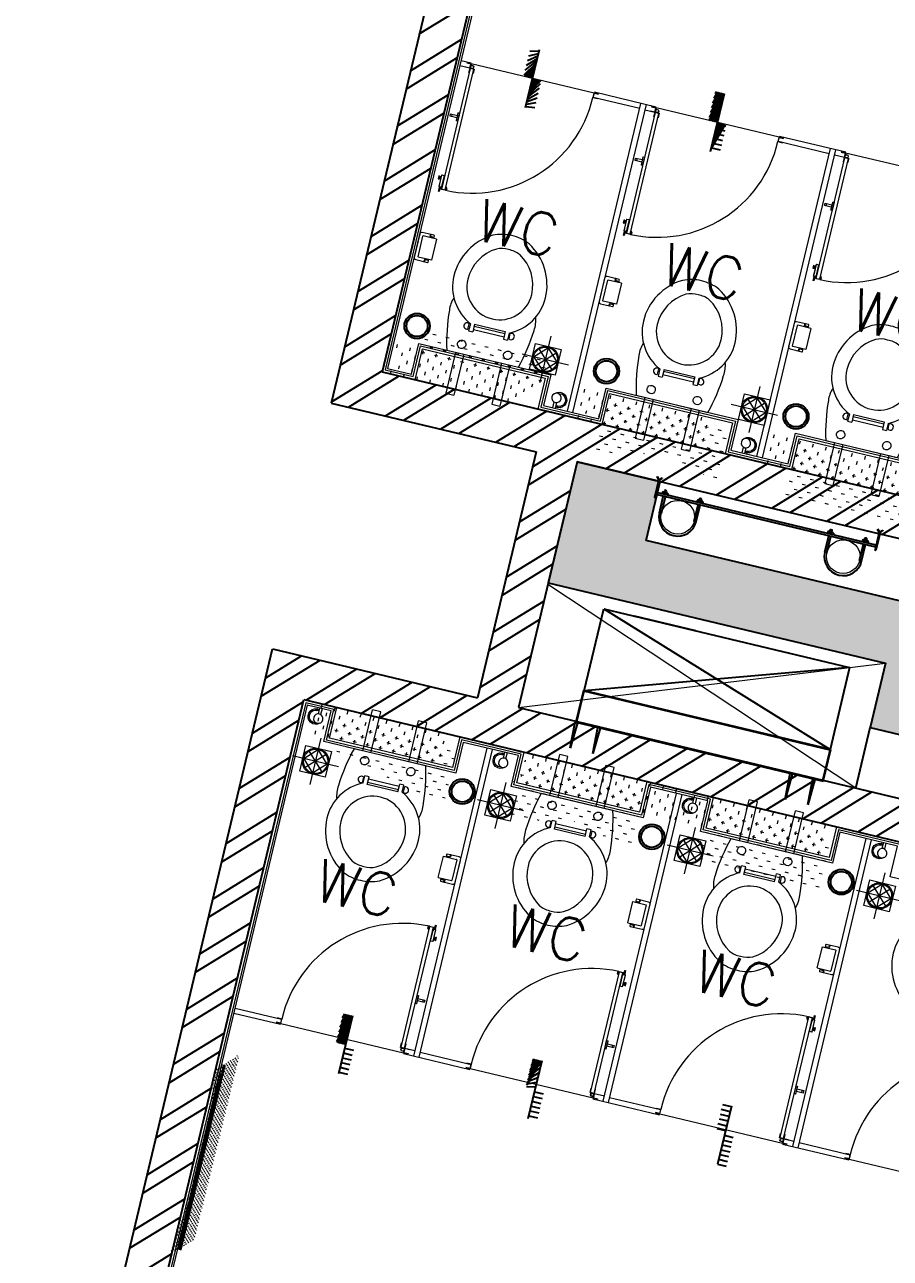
# Model space of a CAD drawing. Header units: millimetres. Extents: x 783817721 to 783927949, y 1443754877 to 1443839643.
# Drawn here: x 783830327 to 783834437, y 1443807797 to 1443813654 of the extents above; entities that cross this region are included whole.
import ezdxf

# ---------------------------------------------------------------- set-up
doc = ezdxf.new("R2010")
doc.units = ezdxf.units.MM
doc.header["$LTSCALE"] = 700
doc.header["$PDMODE"] = 32
doc.header["$PDSIZE"] = 0.35
doc.linetypes.add('HIDDEN', pattern=[9.524999999999999, 6.35, -3.175])
doc.linetypes.add('HIDDEN2', pattern=[0.1875, 0.125, -0.0625])
doc.layers.get('0').update_dxf_attribs({"linetype": 'CONTINUOUS'})
doc.layers.get('Defpoints').update_dxf_attribs({"linetype": 'CONTINUOUS'})
for name, color, linetype in [('A-BEAM', 8, 'HIDDEN2'), ('A-DIM-GRID', 3, 'CONTINUOUS'), ('A-FLOR SUNK', 250, 'CONTINUOUS'), ('A-HATCH', 8, 'CONTINUOUS'), ('A-SERVICE', 254, 'HIDDEN'), ('A-SILL', 2, 'CONTINUOUS'), ('A-TILE DROP', 8, 'CONTINUOUS'), ('A-Title', 2, 'CONTINUOUS'), ('A-WALL-XXX', 7, 'CONTINUOUS'), ('N-FIT', 9, 'CONTINUOUS'), ('PL-CLAMP', 31, 'CONTINUOUS')]:
    doc.layers.add(name, color=color, linetype=linetype)
for name, color, linetype, lineweight in [('A-CUTOUT BELOW', 8, 'HIDDEN', 5), ('A-INT-FIXTURE', 250, 'CONTINUOUS', 9), ('PL-RWP', 220, 'CONTINUOUS', 0)]:
    doc.layers.add(name, color=color, linetype=linetype, lineweight=lineweight)
doc.styles.add('ROMANS', font='romans.shx')
doc.dimstyles.new('A-DIM-GRID-100', dxfattribs={"dimscale": 100, "dimtxt": 3, "dimasz": 2.25, "dimexe": 0.18, "dimexo": 0, "dimgap": 0.75, "dimtad": 1, "dimdec": 0, "dimzin": 0, "dimdsep": 46, "dimtxsty": 'ROMANS', "dimblk": 'AR-DIM-ARROW', "dimcen": 2, "dimclrd": 256, "dimclre": 8, "dimclrt": 7, "dimaunit": 1, "dimadec": 0, "dimazin": 0, "dimtfac": 1, "dimtdec": 0, "dimtix": 1, "dimtofl": 0, "dimtmove": 2, "dimatfit": 3, "dimldrblk": 'AR-LED-ARROW', "dimfxl": 0.18, "dimtolj": 1, "dimtzin": 0, "dimlwd": -1, "dimlwe": -1, "dimarcsym": 0})
pattern_1 = [(45, (0, 0), (-26.51650429449553, 26.51650429449553), [])]

# ---------------------------------------------------------------- blocks, each defined once
blk = doc.blocks.new('T-DOOR')
for p, q in [((15.62951093912124, 751.8341574668884), (14.16014873981476, 753.3035955429077)), ((15.62890392541885, 682.7063477039337), (15.62951093912124, 751.8341574668884)), ((14.15850394964218, 679.8459477424622), (15.62890392541885, 682.7063477039337)), ((17.09752094745636, 690.1299450397491), (21.50492608547211, 693.0683166980742)), ((21.50492638349533, 706.2904205322266), (17.11766242980957, 707.7596814632415)), ((27.38110065460205, 707.7593402862548), (24.44337409734726, 706.2904200553894)), ((24.45928508043289, 693.0680127143859), (27.38110053539276, 690.1296417713165)), ((5.33676677942276, 298.6915349960327), (6.807166874408722, 301.5519354343414)), ((6.807166755199432, 347.1733775138855), (5.337804615497589, 348.6428155899048)), ((6.807166874408722, 301.5519354343414), (6.807166755199432, 347.1733775138855)), ((37.85666352510452, 331.0127501487732), (37.85635834932327, 316.3202040195465)), ((-750.9999997019768, 24.99999952316284), (-750.9999997019768, -7.152557373e-07)), ((-5.96046448e-08, 25), (1.192092896e-07, 0))]:
    blk.add_line(p, q)
at = {"color": 8}
blk.add_line((-749.9999997019768, -1), (-0.9999998211860656, -1.000000953674316), dxfattribs=at)
for points in [[(-26.7935534119606, 759.180643081665), (-34.1393306851387, 757.7116844654083), (-34.13952034711838, 750.3659455776213), (-26.79381877183914, 748.8966076374054)], [(-25.32482266426086, 743.0199780464172), (-26.79397070407868, 743.0200159549713), (-26.79343956708908, 763.5880870819092), (0.9383352994918824, 763.5877192020416), (0.9378041625022888, 743.0196487903595), (-2.000491559505462, 743.0197243690491), (-1.999999642372131, 762.0680537223815), (-25.32433080673218, 762.0683069229126)], [(-2, 762.0683069229126), (-25.32433068752289, 762.0683069229126), (-25.3243305683136, 26.99999952316284), (-1.99999988079071, 26.99999928474426)], [(0.9374366998672484, 753.3036839962006), (14.15911096334457, 753.3035957813263), (14.15850394964218, 679.8459477424622), (0.936829686164856, 679.8460359573363)], [(6.815306305885314, 778.2790467739105), (11.22210502624511, 778.279046535492), (11.22210502624511, 753.303418636322), (6.815306305885314, 753.303418636322)], [(17.09752112627029, 707.7596814632415), (15.62791723012924, 707.7596817016602), (15.62791728973389, 690.1299452781677), (17.09752106666565, 690.1299450397491)], [(24.44288074970245, 693.0680127143859), (21.5049262046814, 693.0680129528046), (21.5049262046814, 706.290420293808), (24.44288074970245, 706.290420293808)], [(30.31985157728195, 707.7593405246735), (27.38110059499741, 707.7593405246735), (27.38110053539276, 690.1296417713165), (30.31985151767731, 690.1296417713165)], [(-2.008485615253448, 348.6427521705627), (5.33676677942276, 348.6428158283234), (5.33676677942276, 298.6915349960327), (-2.008485615253448, 298.6914715766907)], [(48.14061760902404, 316.3202040195465), (6.806749463081359, 316.3202042579651), (6.806749463081359, 331.0127501487732), (48.14061766862869, 331.0127501487732)]]:
    blk.add_lwpolyline(points, close=True)
for points in [[(-776.7510416507721, 0), (-776.7510416507721, -1), (-749.9999996423721, -0.9999997615814208), (-749.9999996423721, 25.99999928474427), (-776.7510415315628, 25.99999904632568), (-776.7510415911674, 24.99999928474426), (-750.9999997019768, 24.99999952316284), (-750.9999997019768, 0), (-776.7510415315628, 2.384185791e-07)], [(-2.000000059604644, 52.75104165077209), (-0.9999999403953552, 52.75104141235352), (-1.000000059604644, 25.99999928474427), (-26.3243305683136, 25.9999988079071), (-26.32433050870896, 52.75104045867919), (-25.3243305683136, 52.75104093551636), (-25.32433068752289, 26.99999880790711), (-1.99999988079071, 26.99999928474426), (-2.000000059604644, 52.75104141235352)], [(25.75104212760925, 4.768371582e-07), (25.75104200839997, -0.9999995231628416), (-0.9999998211860656, -0.9999995231628416), (-1, 25.99999952316284), (25.75104188919068, 25.99999952316284), (25.75104194879532, 24.99999976158142), (0, 24.99999976158142), (1.192092896e-07, 4.768371582e-07), (25.75104200839997, 4.768371582e-07)]]:
    blk.add_lwpolyline(points)
for radius in [10.12499965708017, 9.124999657080172]:
    blk.add_circle((-11.12499964237213, 15.87499976158142), radius)
blk.add_arc((-14.54024678468704, 28.44103002548218), 735.2491660637323, 90.95489770892227, 180.190221112596, dxfattribs=at)
blk = doc.blocks.new('FLR TRAP 5')
for p, q in [((-62.50000000001454, 62.50000000001454), (62.49999999998546, 62.50000000001454)), ((-62.50000000001454, -62.49999999998546), (-62.50000000001454, 62.50000000001454)), ((-1.45448e-11, 112.5000000000145), (-1.45448e-11, -112.4999999999854)), ((62.49999999998546, 62.50000000001454), (62.49999999998546, -62.49999999998546)), ((112.4999999999854, 1.45448e-11), (-112.5000000000145, -1.4559e-11)), ((1.007608666419407, 57.57615116132364), (-57.57615116129453, -1.0076086663612)), ((-57.57615116129453, 1.007608666419393), (1.007608666419407, -57.57615116129455)), ((40.71872086507211, 40.71872086507209), (-40.71872086510119, -40.718720865043)), ((-40.71872086510119, 40.71872086507209), (40.71872086507211, -40.718720865043)), ((-1.007608666332082, 57.57615116132364), (57.57615116132365, -1.0076086663612)), ((57.57615116132365, 1.007608666419393), (-1.007608666332082, -57.57615116129455)), ((62.49999999998546, -62.49999999998546), (-62.50000000001454, -62.49999999998546))]:
    blk.add_line(p, q)
for radius in [62.58496728986274, 57.58496728986274]:
    blk.add_circle((-1.45448e-11, 1.45448e-11), radius)
blk = doc.blocks.new('B8-AR-2000$0$HEALTH FAU P 1')
for p, q in [((0, 0), (0, 28.38904564197765)), ((12.69999999995343, 0), (12.69999999995343, 28.38904564197765)), ((22.2275324047514, 13.93403204795504), (14.81600070018612, 11.29902724169005)), ((14.81600070018612, 7.097202625189311), (14.81600070018612, 11.29902724169005)), ((22.2275324047514, 4.462197818924324), (14.81600070018612, 7.097202625189311)), ((22.2275324047514, 4.462197818924324), (22.2275324047514, 13.93403204795504))]:
    blk.add_line(p, q)
at = {"extrusion": (0, 0, -1)}
for centre, major_axis, ratio, start_param, end_param in [((6.349999999976716, 49.90918335852165), (15.8656677662643, 15.8656677662643), 0.9999999999997597, 3.926990816987361, 10.21017612416694), ((20.34574648247508, 42.90917936847107), (-26.04532086802537, 26.04532086802537), 0.9999999999995175, 6.27066274381938, 10.15906509699235), ((20.34574648247508, 42.90917936847107), (-21.55519280749815, 21.55519280749815), 0.9999999999997758, 0.4695714506295328, 3.865220544000678)]:
    blk.add_ellipse(centre, major_axis=major_axis, ratio=ratio, start_param=start_param, end_param=end_param, dxfattribs=at)
blk = doc.blocks.new('TPH 1 P')
for p, q in [((54.08000094297849, 0.0002394931115077), (-54.08000094297849, -0.0002394931115077)), ((-68.82904856504858, -9.833032253624763), (-68.82879247481281, -67.66083062279074)), ((-68.82885506959967, -53.5262849218169), (-58.99612762540157, -53.5262413775971)), ((-67.59977774663814, -50.45355215251482), (-60.22523216350048, -50.45351949434995)), ((-54.08000094297849, -0.0002394931115077), (-58.99636466504118, -0.0002612652214111)), ((-58.99605414455976, -70.11896893966048), (-58.99613578994276, -51.68260498183816)), ((-54.07963218413164, -83.2697650886447), (-54.07991766879961, -18.8044008182668)), ((-52.85083218129687, -17.57530444472365), (47.93462412151171, -17.57485811658705)), ((49.16400597975195, -83.26930787445315), (49.16372049506939, -18.80394360413345)), ((54.08031146346371, -70.11846818130732), (54.08022981808068, -51.68210422348501)), ((54.08023798262188, -53.52574061924395), (63.91296542681999, -53.52569707502414)), ((55.30931530558341, -50.45300784994186), (62.68386088872109, -50.452975191777)), ((63.91303079444447, -68.28637623668043), (63.9127719313785, -9.832444406862463)), ((63.91303079444091, -68.28637623668432), (63.91295726227879, -51.68206067926518)), ((-66.37059972769742, -70.11900159782533), (-54.07969042248254, -70.11894716755057)), ((-54.0797388112241, -59.19227457671229), (-58.99610253330133, -59.19229634882221)), ((-54.07971551459734, -64.45289219632548), (-58.99607923666002, -64.45291396843538)), ((49.16400597975195, -83.26930787445315), (-54.07963218413164, -83.2697650886447)), ((49.16389935265947, -59.19181736257892), (54.08026307472215, -59.19179559046903)), ((49.16392264928624, -64.45243498219213), (54.0802863713489, -64.45241321008221)), ((49.16394774138648, -70.11848995341721), (61.45485704659328, -70.11843552314247))]:
    blk.add_line(p, q)
for centre, radius, start, end in [((54.08004448718061, -9.83248795106715), 9.832727444275072, 0.0002537341905495, 90.00025373419057), ((-58.99632112083594, -9.8329887094049), 9.832727444275072, 90.00025373419057, 180.0002537341905), ((-67.59977230361066, -51.6826430830013), 1.229090930534384, 90.00025373419057, 180.0002537341905), ((-60.225226720473, -51.68261042483648), 1.229090930534384, 0.0002537341905495, 90.00025373419057), ((-52.85082673826938, -18.80439537521016), 1.229090930534384, 90.00025373419057, 180.0002537341905), ((47.93462956453917, -18.80394904713179), 1.229090930534384, 0.0002537341905495, 90.00025373419057), ((55.30932074861089, -51.68209878042839), 1.229090930534384, 90.00025373419057, 180.0002537341905), ((62.68386633174856, -51.68206612226353), 1.229090930534384, 0.0002537341905495, 90.00025373419057), ((-66.37061061375239, -67.66081973673573), 2.458181861068768, 180.0002537341905, 270.0002537341906), ((61.45484616053835, -67.6602536620978), 2.458181861068768, 270.0002537341906, 0.0002537341905495)]:
    blk.add_arc(centre, radius, start, end)
blk = doc.blocks.new('bia')
at = {"layer": 'N-FIT'}
for radius in [60.0760000024455, 50.0760000024455]:
    blk.add_circle((-13644341.22740025, -3898555.232979853, -1.11760232471e-05), radius, dxfattribs=at)
blk = doc.blocks.new('EWC 2')
for p, q in [((-0.0001590365569848, 132.4999999991996), (-200.000159036557, 132.4993937245017)), ((-200.000159036557, 132.4993937245017), (-200.0000204594832, 92.49939372473456)), ((-0.0003062749880841, 175.0000837584551), (0.0009062749880896, -175.0000837584061)), ((-2.04594831772e-05, 92.49999999943249), (-200.0000204594832, 92.49939372473456)), ((147.418668561826, 95.000510721773), (112.4996708794497, 95.00038974745256)), ((112.4996708794497, 95.00038974745256), (112.4997401679866, 75.00038974756899)), ((149.9997401679866, 75.00051966357566), (112.4997401679866, 75.00038974756899)), ((120.2653358827883, 100.2500685871782), (146.2017377619413, 100.2501584419369)), ((124.5247435141354, 75.00043140731573), (124.5252631781623, -74.99956859178205)), ((141.0085677036477, 75.000488514328), (141.009087367689, -74.99951148476978)), ((149.9997401679866, 75.00051966357566), (150.0002598320134, -74.99948033552212)), ((0.0006204594831829, -92.49999999943249), (-199.9993795405168, -92.50060627413038)), ((-199.9993795405168, -92.50060627413038), (-199.999240963443, -132.5006062738975)), ((150.0002598320134, -74.99948033552212), (112.5002598320134, -74.9996102515288)), ((112.5002598320134, -74.9996102515288), (112.5003291205503, -94.99961025141235)), ((147.4193268029266, -94.99948927709197), (112.5003291205503, -94.99961025141235)), ((120.2660304979581, -100.2492352838599), (146.2024323771111, -100.2491454291012)), ((0.0007590365569905, -132.4999999991996), (-199.999240963443, -132.5006062738975))]:
    blk.add_line(p, q)
for centre, major_axis, ratio, start_param, end_param in [((247.1667612637392, -710.273605546201), (919.122388601868, -3.885747080667939), 0.9999999999943672, 1.640774174495799, 1.847289609812001), ((349.9999999999708, 0.0012125493812645), (223.7499982217596, 0.02822001601382641), 0.9999999999940067, 1.569950856247431, 2.702970937519568), ((201.7434949504314, 57.30753662680214), (106.2854850310066, -106.2854850310066), 0.9999999999995539, 2.033551095230845, 2.455928543497696), ((348.5653083877914, -43.65291758654352), (267.4083194749343, -0.5240368236592908), 0.9999999999940166, 0.5196769025226043, 1.566788912695956), ((42.80542047708879, 112.5001482969237), (14.1421356237829, 14.1421356237829), 0.9999999999988349, -0.7853946989711857, 5.4977906082084), ((133.2335107065228, 107.7884000831545), (10.60660171783259, 10.60660171783259), 0.9999999999997942, -1.311943292146727, 2.882746547794472), ((349.9999999997308, 0.0012125493812645), (113.2552899699446, -107.6443300730158), 0.9999999998812673, 2.331194314084761, 5.472004177913206), ((348.5653083877987, -43.65291758657263), (199.906443114038, 0.9774928439277918), 0.9999999999940432, 0.5242974367139746, 1.55903845524096), ((418.6296980171173, 9.744947520040972), (-61.01197028886268, 180.4606319963003), 0.9466445239575144, 4.351186336959167, 4.832374696135421), ((418.6296980171245, 9.744947520070076), (-35.8299443303299, 114.2030516416982), 0.9430540716306229, 4.342807645496122, 4.835174699858091), ((418.6297655283852, -9.7420468958881), (61.0105029442611, 180.4604130052969), 0.9466479392239276, 4.592402835895807, 5.073570867042794), ((348.5650059147447, 43.65533274355397), (199.9053483197305, 1.180340603060181), 0.9999999999940726, -1.569825667739491, -0.5350846492127428), ((418.6297655283924, -9.7420468958881), (35.82869504975697, 114.2018401050401), 0.9430663098829936, 4.589601683455149, 5.081943754183982), ((42.80619997312895, -112.4998517017375), (14.1421356237829, 14.1421356237829), 0.9999999999988349, -0.7853946989711857, 5.4977906082084), ((133.2342575533767, -107.7874769250484), (10.60660171782754, -10.60660171782754), 0.9999999999997232, 3.400445688240003, 7.595135528177604), ((349.9999999999708, 0.0012125493812645), (223.7358957197013, -2.512263343571392), 0.9999999999939564, 3.591323404061699, 4.724343485334036), ((348.5650059147374, 43.65533274352489), (267.40740206461, 0.8747914394098621), 0.9999999999940501, -1.568093667666396, -0.5209816574932074), ((247.1618398759166, 710.2753181114531), (649.9234817478236, 649.9234817478236), 0.9999999999997438, 3.654732108649438, 3.861247543966752), ((201.743892021128, -57.30613877427825), (106.2854850310215, 106.2854850310215), 0.999999999999474, 3.827263692535608, 4.249641140802451)]:
    blk.add_ellipse(centre, major_axis=major_axis, ratio=ratio, start_param=start_param, end_param=end_param)
blk = doc.blocks.new('TILE DROPE')
at = {"layer": 'A-TILE DROP'}
h = blk.add_hatch(dxfattribs=at)
h.set_pattern_fill('ANSI31', color=256, scale=300)
h.set_pattern_definition(pattern_1)
h.paths.add_polyline_path([(5831274.573197973, 4325034.434176441), (5831198.573197973, 4325034.434176441), (5831198.573197973, 4325286.43417644), (5831274.573197973, 4325286.43417644)])
h = blk.add_hatch(dxfattribs=at)
h.set_pattern_fill('ANSI31', color=256, scale=300)
h.set_pattern_definition(pattern_1)
h.paths.add_polyline_path([(5831274.573197973, 4325034.434176441), (5831350.573197973, 4325034.434176441), (5831350.573197973, 4324782.43417644), (5831274.573197973, 4324782.43417644)])
blk.add_line((5831274.573197973, 4325286.43417644), (5831274.573197973, 4324782.43417644), dxfattribs=at)
blk = doc.blocks.new('125')
at = {"layer": 'A-INT-FIXTURE'}
h = blk.add_hatch(dxfattribs=at)
h.set_pattern_fill('CROSS', color=256, scale=4.999999999999986, angle=13.41739695793953)
h.set_pattern_definition([(0, (69814.34200614691, -28910.90055012703), (31.74999999999996, 31.74999999999995), [15.87499999999998, -47.62499999999988]), (90, (69822.27950745821, -28918.83805203438), (-31.74999999999995, 31.74999999999996), [15.87499999999998, -47.62499999999988])])
h.paths.add_polyline_path([(273101.213348031, -3426.246311187744), (273701.213347137, -3426.246314525604), (273701.2133463025, -3576.246352910995), (273101.2133452296, -3576.246350288391)])
h = blk.add_hatch(dxfattribs=at)
h.set_pattern_fill('CROSS', color=256, scale=4.999999999999986, angle=13.41739695793953)
h.set_pattern_definition([(0, (70728.3408113718, -28910.90051817894), (31.74999999999996, 31.74999999999995), [15.87499999999998, -47.62499999999988]), (90, (70736.27831310034, -28918.83802056313), (-31.74999999999995, 31.74999999999996), [15.87499999999998, -47.62499999999988])])
h.paths.add_polyline_path([(274015.21215415, -3426.246281385422), (274615.2121529579, -3426.246284723282), (274615.2121521831, -3576.246321678162), (274015.2121519446, -3576.246320724487)])
h = blk.add_hatch(dxfattribs=at)
h.set_pattern_fill('CROSS', color=256, scale=4.999999999999986, angle=13.41739695793953)
h.set_pattern_definition([(0, (71653.34077888727, -28910.9004368782), (31.74999999999996, 31.74999999999995), [15.87499999999998, -47.62499999999988]), (90, (71661.27828007936, -28918.83793950081), (-31.74999999999995, 31.74999999999996), [15.87499999999998, -47.62499999999988])])
h.paths.add_polyline_path([(274940.2121209502, -3426.246198177338), (275540.212120235, -3426.246201515198), (275540.2121192813, -3576.246240854263), (274940.2121190429, -3576.246238231659)])
h = blk.add_hatch(dxfattribs=at)
h.set_pattern_fill('CROSS', color=256, scale=4.999999999999986, angle=13.41739695793953)
h.set_pattern_definition([(0, (72687.69929677248, -28910.90044260025), (31.74999999999996, 31.74999999999995), [15.87499999999998, -47.62499999999988]), (90, (72695.63679790497, -28918.83794283867), (-31.74999999999995, 31.74999999999996), [15.87499999999998, -47.62499999999988])])
h.paths.add_polyline_path([(273701.2122404575, -5326.246437311172), (273101.21224159, -5326.246434688568), (273101.2122423649, -5176.246396541595), (273701.2122424841, -5176.246398210526)])
h = blk.add_hatch(dxfattribs=at)
h.set_pattern_fill('CROSS', color=256, scale=4.999999999999986, angle=13.41739695793953)
h.set_pattern_definition([(0, (71751.69926446676, -28910.90043616295), (31.74999999999996, 31.74999999999995), [15.87499999999998, -47.62499999999988]), (90, (71759.6367650032, -28918.8379380703), (-31.74999999999995, 31.74999999999996), [15.87499999999998, -47.62499999999988])])
h.paths.add_polyline_path([(274615.2121408582, -5326.246443986893), (274015.2121421695, -5326.246439933777), (274015.212143302, -5176.246401786804), (274615.2121436, -5176.246404647827)])
h = blk.add_hatch(dxfattribs=at)
h.set_pattern_fill('CROSS', color=256, scale=4.999999999999986, angle=13.41739695793953)
h.set_pattern_definition([(0, (70826.6992970109, -28910.90051794052), (31.74999999999996, 31.74999999999995), [15.87499999999998, -47.62499999999988]), (90, (70834.63679802418, -28918.83801865578), (-31.74999999999995, 31.74999999999996), [15.87499999999998, -47.62499999999988])])
h.paths.add_polyline_path([(275540.2121085525, -5326.246361494064), (274940.2121093273, -5326.246359348297), (274940.2121101618, -5176.246320486069), (275540.2121101618, -5176.246323823929)])
h = blk.add_hatch(dxfattribs=at)
h.set_pattern_fill('BRASS', color=256, scale=1.999999999999994, angle=131.9999999826479)
h.set_pattern_definition([(134.9999999826017, (1921324.731424451, -1409715.790599346), (-8.980256123796028, -8.98025611834226), []), (134.9999999826017, (1921320.241296113, -1409720.280727386), (-8.980256123796028, -8.98025611834226), [6.349999999999987, -3.174999999999994])])
h.paths.add_polyline_path([(272974.2134025693, -6953.246831417084), (272962.2134023905, -6953.246836185455), (272962.2133998275, -7852.246788024902), (272974.2133983374, -7852.24679017067)])
h = blk.add_hatch(dxfattribs=at)
h.set_pattern_fill('GOST_GLASS', color=256, scale=0.9999999999999971, angle=-360.000000017398, style=0)
h.set_pattern_definition([(44.99999998260181, (-7789582.176255107, -4472497.842216492), (8.48528137423857, -2.576578506108262e-09), [4.999999999999962, -6.999999999999948]), (44.99999998260181, (-7789580.054936647, -4472497.8422153), (8.48528137423857, -2.576578506108262e-09), [1.999999999999987, -9.999999999999924]), (44.99999998260181, (-7789582.176256299, -4472495.720895052), (8.48528137423857, -2.576578506108262e-09), [1.999999999999987, -9.999999999999924])])
h.paths.add_polyline_path([(272980.2134036422, -6953.246836423874), (272974.2134043574, -6953.246836662292), (272974.2134078145, -7852.246787071228), (272980.2134071589, -7852.24678850174)])
for p, q in [((272962.2131541371, -2051.246338367462), (273011.4120860696, -2051.246340274811)), ((272962.2131541371, -2076.246337175369), (273011.4120862484, -2076.246338605881)), ((273915.2131213546, -2051.246299266815), (273613.014223218, -2051.246312379837)), ((273840.2110271454, -2076.246302366257), (273613.0142231584, -2076.246309041977)), ((273865.2131220698, -2076.246296644211), (273914.4120532274, -2076.246299505234)), ((274840.2130885124, -2051.24625825882), (274516.0141908526, -2051.246272802353)), ((274765.2109940052, -2076.24626159668), (274516.014190197, -2076.246267557144)), ((274790.2130889893, -2076.246256351471), (274839.412019968, -2076.246257781982)), ((274790.2130892277, -2076.246297121048), (274839.4120208025, -2076.246299505234)), ((277865.2132127881, -3576.246162891388), (272940.2132142782, -3576.246353149414)), ((272962.2133336067, -6676.246459722519), (273189.4101374149, -6676.246453523636)), ((273840.2112057805, -6676.246384859085), (273791.0122745037, -6676.246383666992)), ((273865.2133004069, -6676.246420383453), (274114.4101045132, -6676.246414899826)), ((274765.2111730576, -6676.246346712112), (274716.0122415423, -6676.246345043182)), ((274765.2111731768, -6676.246384382248), (274716.0122414231, -6676.246383428574)), ((274790.2132678032, -6676.246379852295), (275039.410071671, -6676.24637389183)), ((275690.2111397982, -6676.246344566345), (275641.0122086406, -6676.246342897415)), ((275715.2132345438, -6676.246339797974), (275964.4100387692, -6676.246335268021)), ((272962.2133346796, -6701.246460676193), (273189.4101369977, -6701.246449708939)), ((273790.2112059593, -6701.246423959732), (274114.4101038575, -6701.24641084671)), ((274715.2111730576, -6701.246384620667), (275039.4100711346, -6701.24637055397)), ((274715.2111732364, -6701.246383428574), (275039.4100714922, -6701.246370792389)), ((275640.2111400962, -6701.246345281601), (275964.4100387096, -6701.246331691742))]:
    blk.add_line(p, q, dxfattribs=at)
for points in [[(272952.2130661607, 211.7536473274231), (272952.213214159, -3564.246352434158), (273089.2143567204, -3564.246346712112), (273089.2143504024, -3414.24632191658), (273713.2119894028, -3414.246297597885), (273713.2119961381, -3564.246323108673), (274003.2131617069, -3564.246291637421), (274003.2131562233, -3414.246290683746), (274627.2108243108, -3414.246262788773), (274627.2108313441, -3564.246264457703), (274928.2131291032, -3564.246210575104), (274928.2131232619, -3414.246209383011), (275552.2108212709, -3414.246185302734)], [(272962.2130662203, 201.7536482810974), (272962.2132136822, -3554.246352672577), (273079.2143560052, -3554.24634718895), (273079.2143498063, -3404.246322870255), (273723.2119888067, -3404.246298551559), (273723.2119958997, -3554.24632191658), (273993.2131612897, -3554.246292829514), (273993.2131554484, -3404.246291399002), (274637.2108238339, -3404.246261835098), (274637.2108308077, -3554.246262788773), (274918.213128686, -3554.24621295929), (274918.213122189, -3404.246210336685), (275562.2108203769, -3404.246185064316)], [(273840.2131873369, -3554.246307611465), (273840.213121295, -2051.246299505234)], [(273865.2131216526, -2051.24630022049), (273865.2131872773, -3554.246306657791)], [(274765.2131544948, -3554.2462682724), (274765.2130885124, -2051.246258974075)], [(274790.21308887, -2051.246261358261), (274790.2131543756, -3554.246267557144)], [(275853.2120593786, -5188.246241092682), (275552.2121101618, -5188.246235370636), (275552.2121085525, -5338.246361970901), (274928.2121092677, -5338.246358394623), (274928.2121039629, -5188.246276378632), (274627.2121437192, -5188.246270179749), (274627.2121410966, -5338.246443271637), (274003.2121425867, -5338.246440410614), (274003.2121364474, -5188.246311187744), (273713.2122428417, -5188.246308088303), (273713.2122401595, -5338.246438026428), (273089.212241292, -5338.246434211731), (273089.2122426629, -5188.246393680573), (272952.2132746577, -5188.246356725693), (272952.2134357095, -8864.249310970306)], [(276487.2120642066, -5348.246308803558), (275843.2120652199, -5348.246329307556), (275843.2120597363, -5198.246239900589), (275562.2121110559, -5198.246236801147), (275562.2121080756, -5348.246363162994), (274918.2121099234, -5348.24635720253), (274918.2121044397, -5198.246276855469), (274637.212143302, -5198.246271848679), (274637.2121406198, -5348.24644446373), (273993.2121434808, -5348.246440410614), (273993.2121371627, -5198.246310710907), (273723.2122423053, -5198.246307373047), (273723.2122401595, -5348.24643778801), (273079.21224159, -5348.246434211731), (273079.2122421265, -5198.246390104294), (272962.2132752538, -5198.246359825134), (272962.2134348154, -8854.249291658401)], [(273840.2112061977, -6701.246422529221), (273840.2111407518, -5198.246416807175)], [(273865.211140573, -5198.246414422989), (273865.211206615, -6701.246423006058)], [(274765.2111737728, -6701.246381521225), (274765.2111077905, -5198.246376276016)], [(274790.2111075521, -5198.246373653412), (274790.2111734748, -6701.246381998062)], [(275690.2111406326, -6701.246343135834), (275690.2110751867, -5198.246335744858)], [(275715.2110755444, -5198.246335268021), (275715.2111409903, -6701.246343612671)]]:
    blk.add_lwpolyline(points, dxfattribs=at)
for points in [[(273101.213348031, -3426.246311187744), (273701.213347137, -3426.246314525604), (273701.2133463025, -3576.246352910995), (273101.2133452296, -3576.246350288391)], [(274015.21215415, -3426.246281385422), (274615.2121529579, -3426.246284723282), (274615.2121521831, -3576.246321678162), (274015.2121519446, -3576.246320724487)], [(274940.2121209502, -3426.246198177338), (275540.212120235, -3426.246201515198), (275540.2121192813, -3576.246240854263), (274940.2121190429, -3576.246238231659)], [(273701.2122404575, -5326.246437311172), (273101.21224159, -5326.246434688568), (273101.2122423649, -5176.246396541595), (273701.2122424841, -5176.246398210526)], [(274615.2121408582, -5326.246443986893), (274015.2121421695, -5326.246439933777), (274015.212143302, -5176.246401786804), (274615.2121436, -5176.246404647827)], [(275540.2121085525, -5326.246361494064), (274940.2121093273, -5326.246359348297), (274940.2121101618, -5176.246320486069), (275540.2121101618, -5176.246323823929)], [(272974.2134009004, -6953.246836185455), (272962.2133997679, -6953.246834754944), (272962.2133991718, -7852.246789932251), (272974.2133985758, -7852.246787786484)], [(272980.2134025693, -6953.246836185455), (272974.2134026885, -6953.246836900711), (272974.2134004235, -7852.246789932251), (272980.2133997679, -7852.246788024902)]]:
    blk.add_lwpolyline(points, close=True, dxfattribs=at)
for name, p, xscale, yscale, zscale, rotation in [('TILE DROPE', (3553404.154360831, 2430776.45905304), 0.5625, 0.5625, 0.5625, 180.0000001464027), ('TILE DROPE', (3554307.154328644, 2430776.459091425), 0.5625, 0.5625, 0.5625, 180.0000001464027), ('T-DOOR', (273011.4120854735, -2056.219637155533), 0.8010680920605223, 0.8010680920605223, 0.8010680920605223, 180.0000029522012), ('T-DOOR', (273914.412052691, -2056.219596862793), 0.8010680920605223, 0.8010680920605223, 0.8010680920605223, 180.0000029522012), ('T-DOOR', (274839.41201967, -2056.219557523727), 0.8010680920605223, 0.8010680920605223, 0.8010680920605223, 180.0000029522012), ('T-DOOR', (273791.0122755766, -6696.273124694824), 0.8010680920605217, 0.8010680920605217, 0.8010680920605217, 2.936940935179689e-06), ('T-DOOR', (274716.0122426152, -6696.273085832596), 0.8010680920605217, 0.8010680920605217, 0.8010680920605217, 2.936940935179689e-06), ('T-DOOR', (275641.012209475, -6696.273044586182), 0.8010680920605217, 0.8010680920605217, 0.8010680920605217, 2.936940935179689e-06), ('T-DOOR', (276566.0121768713, -6696.273006677628), 0.8010680920605217, 0.8010680920605217, 0.8010680920605217, 2.936940935179689e-06)]:
    blk.add_blockref(name, p, dxfattribs=dict(at, xscale=xscale, yscale=yscale, zscale=zscale, rotation=rotation))
for name, p, rotation in [('EWC 2', (273390.2143184543, -3404.246309280396), 89.99999933100982), ('EWC 2', (274315.2119894624, -3404.246576786041), 89.99999933100982), ('EWC 2', (275240.2119714022, -3404.246496915817), 89.99999933100982), ('bia', (-3625503.88515836, 13641015.06242943, 1.117602324707432e-05), 90.0000006153851), ('FLR TRAP 5', (273680.9177699089, -3338.720939874649, -1.205298976517795e-05), 90.00000050817812), ('bia', (-3624579.092517614, 13641015.06248951, 1.117602324707929e-05), 90.0000006153851), ('FLR TRAP 5', (274701.1324545741, -3340.50628900528), 90.00000050817812), ('bia', (-3623654.092535436, 13641015.06256676, 1.117602324707929e-05), 90.0000006153851), ('B8-AR-2000$0$HEALTH FAU P 1', (273768.3182194829, -3554.246316432953), 0.0003576678417911068), ('B8-AR-2000$0$HEALTH FAU P 1', (274693.1108601689, -3554.246257781982), 0.0003576678417911068), ('EWC 2', (273401.2122407556, -5348.246059894562), 269.9999993157494), ('EWC 2', (274315.2122904658, -5348.246144771576), 269.9999993157494), ('EWC 2', (275240.2122732401, -5348.246067285538), 269.9999993157494), ('EWC 2', (276165.0049129725, -5348.246007442474), 269.9999993157494), ('B8-AR-2000$0$HEALTH FAU P 1', (273034.3134354949, -5198.246379137039), 180.0003576525814), ('B8-AR-2000$0$HEALTH FAU P 1', (273937.3134199977, -5198.246463775635), 180.0003576525814), ('B8-AR-2000$0$HEALTH FAU P 1', (274862.3134020567, -5198.246386528015), 180.0003576525814), ('B8-AR-2000$0$HEALTH FAU P 1', (275787.1060429215, -5198.246327638626), 180.0003576525814), ('FLR TRAP 5', (273062.4184741378, -5448.112982273102), 270.0000004929177), ('bia', (4172328.513178587, -13649767.5561645, 1.117602324707929e-05), 270.0000006001247), ('FLR TRAP 5', (273965.4184591174, -5448.113066911697), 270.0000004929177), ('bia', (4173253.513163269, -13649767.55624914, 1.117602324707929e-05), 270.0000006001247), ('FLR TRAP 5', (274890.418440938, -5448.112988233566), 270.0000004929177), ('bia', (4174178.513145924, -13649767.55616975, 1.117602324707929e-05), 270.0000006001247), ('FLR TRAP 5', (275815.2110814452, -5448.112929105759), 270.0000004929177)]:
    blk.add_blockref(name, p, dxfattribs=dict(at, rotation=rotation))
at = {"layer": 'A-INT-FIXTURE', "extrusion": (1.925920393495632e-33, 0, -1), "xscale": -1.000000000000002, "zscale": -1.000000000000002, "rotation": 269.9983215269958}
for p in [(-272962.213196218, -2952.246348619461), (-273865.0058368444, -2952.246288776398), (-274790.0058193207, -2952.246211051941)]:
    blk.add_blockref('TPH 1 P', p, dxfattribs=at)
at = {"layer": 'A-INT-FIXTURE', "extrusion": (-3.85185254193478e-34, 1.540743955509789e-33, -1), "xscale": -1, "zscale": -1, "rotation": 89.99832154225591}
for p in [(-273840.4184581041, -5800.246347427368), (-274765.4184433222, -5800.246432304382), (-275690.41842556, -5800.246352672577)]:
    blk.add_blockref('TPH 1 P', p, dxfattribs=at)
at = {"layer": 'A-INT-FIXTURE', "xscale": 0.5624999999999987, "yscale": 0.5624999999999987, "zscale": 0.5624999999999987}
for p in [(-3006579.523355722, -2439555.924173355), (-3005654.523370564, -2439555.924258471), (-3004729.523388386, -2439555.924178839)]:
    blk.add_blockref('TILE DROPE', p, dxfattribs=at)
at = {"layer": 'A-TILE DROP', "char_height": 200.0000000000002, "style": 'ROMANS'}
for insert, attachment_point, rotation in [((273173.2968577743, -2662.865810155869), 1, 6.655714601406955e-08), ((274076.0894978046, -2662.865750789642), 1, 6.655714601406955e-08), ((275001.0894804001, -2662.865673542023), 1, 6.655714601406955e-08), ((273629.3347969055, -6089.626886129379), 9, 5.1296919395442596e-08), ((274554.3347817063, -6089.626969575882), 9, 5.1296919395442596e-08), ((275479.334764123, -6089.626890182495), 9, 5.1296919395442596e-08)]:
    blk.add_mtext_dynamic_manual_height_columns('\\pxqc;WC', width=473.7160888731203, gutter_width=12.50000000000002, heights=[0], dxfattribs=dict(at, insert=insert, attachment_point=attachment_point, rotation=rotation))
blk = doc.blocks.new('AR-DIM-ARROW')
at = {"color": 6}
blk.add_line((-0.3535533905933335, -0.3535533905933335), (0.3535533905933335, 0.3535533905933335), dxfattribs=at)
for p, q in [((0, -0.5), (0, 0.5)), ((-1, 0), (0, 0))]:
    blk.add_line(p, q)
blk = doc.blocks.new('*D98')
at = {"layer": 'A-DIM-GRID', "color": 8, "transparency": 16777216}
for p, q in [((783842163.9411302, 1443831689.779889), (783830343.2802594, 1443834509.65203)), ((783832014.7721014, 1443788259.414753), (783819994.1495955, 1443791126.988647))]:
    blk.add_line(p, q, dxfattribs=at)
at = {"layer": 'A-DIM-GRID', "transparency": 16777216}
blk.add_line((783830308.5792177, 1443834286.616522), (783820063.8680339, 1443791341.670597), dxfattribs=at)
at = {"layer": 'Defpoints', "color": 0, "transparency": 16777216}
for p in [(783842163.9411302, 1443831689.779889), (783820011.6582937, 1443791122.811868), (783832014.7721014, 1443788259.414753)]:
    blk.add_point(p, dxfattribs=at)
at = {"layer": 'A-DIM-GRID', "transparency": 16777216, "xscale": 225, "yscale": 225, "zscale": 225}
for p, rotation in [((783830360.7889577, 1443834505.475251), 76.58260137386257), ((783820011.6582937, 1443791122.811868), 256.5826013738626)]:
    blk.add_blockref('AR-DIM-ARROW', p, dxfattribs=dict(at, rotation=rotation))
at = {"layer": 'A-DIM-GRID', "color": 7, "transparency": 16777216, "insert": (783824967.3648973, 1443812866.3533), "char_height": 300, "attachment_point": 5, "rotation": 76.5826013738626, "style": 'ROMANS'}
blk.add_mtext('\\A1;44600', dxfattribs=at)
blk = doc.blocks.new('AR-LED-ARROW')
for p, q in [((-0.3535533905933335, 0.3535533905933335), (-0.3818376618407981, 0.3252691193458723)), ((0, 0), (-0.3818376618407981, 0.3252691193458723)), ((0, 0), (-0.3535533905933335, 0.3535533905933335)), ((0, 0), (-1, 0)), ((0, 0), (-0.3818376618407981, -0.3252691193458723)), ((0, 0), (-0.3535533905933335, -0.3535533905933335)), ((-0.3535533905933335, -0.3535533905933335), (-0.3818376618407981, -0.3252691193458723))]:
    blk.add_line(p, q)
blk = doc.blocks.new('*D99')
at = {"layer": 'A-DIM-GRID', "color": 8, "transparency": 16777216}
for p, q in [((783830850.3232619, 1443824219.385974), (783834035.6101902, 1443837571.835761)), ((783922822.1838353, 1443802938.892019), (783925858.5459169, 1443815667.061613))]:
    blk.add_line(p, q, dxfattribs=at)
at = {"layer": 'A-DIM-GRID', "transparency": 16777216}
blk.add_line((783834250.2921414, 1443837502.117328), (783925635.5104083, 1443815701.762649), dxfattribs=at)
at = {"layer": 'Defpoints', "color": 0, "transparency": 16777216}
for p in [(783830850.3232619, 1443824219.385974), (783925854.3691382, 1443815649.552914), (783922822.1838353, 1443802938.892019)]:
    blk.add_point(p, dxfattribs=at)
at = {"layer": 'A-DIM-GRID', "transparency": 16777216, "xscale": 225, "yscale": 225, "zscale": 225}
for p, rotation in [((783834031.4334115, 1443837554.327062), 166.5826029587621), ((783925854.3691382, 1443815649.552914), 346.5826029587622)]:
    blk.add_blockref('AR-DIM-ARROW', p, dxfattribs=dict(at, rotation=rotation))
at = {"layer": 'A-DIM-GRID', "color": 7, "transparency": 16777216, "insert": (783879995.1110089, 1443826820.798718), "char_height": 300, "attachment_point": 5, "rotation": 346.5826029587621, "style": 'ROMANS'}
blk.add_mtext('\\A1;94400', dxfattribs=at)
blk = doc.blocks.new('A$C67C037E8')
at = {"layer": 'PL-CLAMP', "color": 9}
for p, q in [((-89.99989686960095, -90.00010312777754), (-89.99980520031012, -170.0001031253385)), ((-79.99989686960748, -90.00009166806845), (-79.99980520031667, -170.0000916666771)), ((80.00010312795915, -89.9999083285555), (80.00019479818127, -169.9999083270478)), ((90.00010312795254, -89.99989686977776), (90.0001947981747, -169.99989686827)), ((-98.84736578753777, -187.0001132613964), (-98.84737380864144, -180.0001132637586)), ((-95.84736238205451, -190.000109820461), (-74.15220213357726, -190.0000849605851)), ((-89.99979369193943, -180.0001031255646), (-89.99977329167149, -197.8033732617628)), ((-86.99976988647923, -200.8033698214093), (-82.99976987111502, -200.8033652379215)), ((-79.99979374113147, -180.0000916668452), (-79.99977334086348, -197.8033618030433)), ((-71.15220560332575, -187.0000815262893), (-71.15221362442945, -180.0000815286512)), ((71.15263416083684, -186.9999184631641), (71.15262613973316, -179.9999184655262)), ((95.84779781479729, -189.9998901623528), (74.15263756632011, -189.9999150222285)), ((80.00020625643518, -179.9999083273323), (80.00022665670313, -197.8031784635304)), ((87.00023007755063, -200.8031704396891), (83.00023006218639, -200.8031750231769)), ((90.00020620724315, -179.9998968686128), (90.00022660751112, -197.8031670048109)), ((98.84779434504885, -186.9998867280568), (98.84778632394516, -179.9998867304188))]:
    blk.add_line(p, q, dxfattribs=at)
for centre, radius, start, end in [((0.0001031291758249, -89.99999999877762), 89.99999999883582, 6.56539603376e-05, 180.0000656539602), ((-95.84736581996141, -187.0001098236351), 2.999999999956342, 180.0000656536273, 270.0000656536269), ((-86.9997733240951, -197.8033698245836), 2.999999999956342, 180.0000656536273, 270.0000656536269), ((-82.99977330902192, -197.8033652410958), 2.999999999956342, 270.0000656536269, 6.56536272954e-05), ((-74.15220557148419, -187.0000849637595), 2.999999999956342, 270.0000656536269, 6.56536272954e-05), ((74.15263412899529, -186.9999150254028), 2.999999999956342, 180.0000656536273, 270.0000656536269), ((83.00022662486154, -197.8031750263512), 2.999999999956342, 180.0000656536273, 270.0000656536269), ((87.00022663993475, -197.8031704428634), 2.999999999956342, 270.0000656536269, 6.56536272954e-05), ((95.84779437747248, -186.999890165527), 2.999999999956342, 270.0000656536269, 6.56536272954e-05)]:
    blk.add_arc(centre, radius, start, end, dxfattribs=at)
at = {"layer": 'PL-RWP'}
blk.add_circle((0.0001031291758243, -89.99999999831196), 79.999999998603, dxfattribs=at)
blk = doc.blocks.new('cl')
at = {"layer": 'PL-CLAMP'}
for p, q in [((128378.9999997007, 58456.62405022628), (128378.9999997013, 58543.51264921503, -2.37047933993e-05)), ((128379.9999997082, 58544.51264926224, -2.37047933992e-05), (128381.9999997015, 58544.51264926224, -2.37047933992e-05)), ((128382.9999997013, 58456.62405022628), (128382.9999997014, 58543.51264921503, -2.37047933993e-05))]:
    blk.add_line(p, q, dxfattribs=at)
at = {"layer": 'PL-CLAMP', "ltscale": 0.1}
for p, q in [((128378.9999997007, 58456.62405022628), (128368.1532216632, 58445.77727223308)), ((128380.9999996936, 58455.79562313885), (128369.5674352254, 58444.36305867067)), ((128380.9999996936, 58455.79562313885), (128392.5560246766, 58444.23959812638)), ((128382.9999997013, 58456.62405022628), (128393.9702382391, 58445.65381168878)), ((128369.5674352254, 58444.36305867067), (128368.1532216632, 58445.77727223308)), ((128393.9702382391, 58445.65381168878), (128392.5560246766, 58444.23959812638))]:
    blk.add_line(p, q, dxfattribs=at)
at = {"layer": 'PL-CLAMP'}
for centre, start, end in [((128379.9999997086, 58543.51264921487, -2.37047933992e-05), 90, 180), ((128381.9999997015, 58543.51264921487, -2.37047933992e-05), 0, 90)]:
    blk.add_arc(centre, 1, start, end, dxfattribs=at)
blk = doc.blocks.new('A$C7d5ec4e2')
at = {"layer": 'A-SERVICE'}
for p, q in [((-65301.66133211731, -1855.476871521922, -2.4106668127e-05), (-66374.30920730709, -1855.476872714014, -2.4106668127e-05)), ((-65301.66133241533, -1855.476871045084, -2.4106668127e-05), (-66374.30920730709, -1855.476872714014, -2.4106668127e-05)), ((-65301.66133211731, -1855.487189562769, -2.40992860509e-05), (-66374.30920712827, -1855.487186701746, -2.40992860509e-05)), ((-65301.66133211731, -1855.487189562769, -2.40992860509e-05), (-66374.30920712827, -1855.487186701746, -2.40992860509e-05)), ((-65301.6613319981, -1865.476872237177, -2.4106668127e-05), (-66374.3092075455, -1865.476871998759, -2.4106668127e-05)), ((-65301.6613319981, -1865.476872237177, -2.4106668127e-05), (-66374.3092075455, -1865.476871998759, -2.4106668127e-05)), ((-65301.66133211731, -1865.487186701746, -2.40992860509e-05), (-66374.30920766472, -1865.487186940165, -2.40992860509e-05)), ((-65301.66133211731, -1865.487186701746, -2.40992860509e-05), (-66374.30920766472, -1865.487186940165, -2.40992860509e-05))]:
    blk.add_line(p, q, dxfattribs=at)
for name, p, rotation in [('cl', (62004.69083262802, 56664.02298495009, 0.0179127384557966), 179.9999999604401), ('cl', (63081.33870823504, 56664.02298614218, 0.0179127384557966), 179.9999999604401), ('A$C67C037E8', (-66248.77719412922, -2035.476964266749, -2.4106506791e-05), 180.0000000422236), ('A$C67C037E8', (-65441.43013613104, -2035.47696402833, -2.4106506791e-05), 180.0000000422236)]:
    blk.add_blockref(name, p, dxfattribs=dict(at, rotation=rotation))
blk = doc.blocks.new('A$C9b6d854f')
at = {"layer": 'A-SERVICE'}
for p, q in [((-75065.0042451024, 5050.002313137054), (-73865.00424462557, 4650.00231385231)), ((-73865.00424534082, 5050.002313375473), (-75065.00424468517, 4650.002309560776)), ((-74614.79483449459, 5050.002310276031), (-74914.79483509064, 5050.002312421799)), ((-75067.42366099358, 4370.092690229416), (-75071.81650841236, 4495.002309560776)), ((-75059.8165088892, 4495.002310752869), (-75071.81650841236, 4495.002309560776)), ((-75064.42366069555, 4370.093253612518), (-75059.8165088892, 4495.002310752869)), ((-74956.79049187899, 4370.09269118309), (-74961.18333941698, 4495.002311229706)), ((-74949.18333923817, 4495.002310037613), (-74961.18333941698, 4495.002311229706)), ((-74953.79049098492, 4370.0932533741), (-74949.18333923817, 4495.002310037613)), ((-74018.00482463837, 4370.093254327774), (-74022.61197668314, 4495.002311944962)), ((-74022.61197668314, 4495.002311944962), (-74010.61197674274, 4495.00231051445)), ((-74015.00482428074, 4370.092690706253), (-74010.61197674274, 4495.00231051445)), ((-73907.37165468931, 4370.09325504303), (-73911.97880744934, 4495.002312421799)), ((-73911.97880744934, 4495.002312421799), (-73899.97880750895, 4495.002311468124)), ((-73904.3716545105, 4370.092693328857), (-73899.97880750895, 4495.002311468124))]:
    blk.add_line(p, q, dxfattribs=at)
for points in [[(-75065.00424617529, 5050.002310037613), (-73865.00424534082, 5050.002313375473), (-73865.00424462557, 4650.00231385231), (-75065.00424468517, 4650.002309560776)], [(-75068.78350058198, 4495.002309799194), (-73861.22498872875, 4495.002309799194), (-73861.22498872875, 4650.002311706543), (-75068.78350058198, 4650.002311706543)], [(-75065.78350058198, 4498.002309799194), (-73864.22498872875, 4498.002309799194), (-73864.22498872875, 4647.002311706543), (-75065.78350058198, 4647.002311706543)]]:
    blk.add_lwpolyline(points, close=True, dxfattribs=at)
blk = doc.blocks.new('A$C3df1e9b8')
at = {"layer": 'A-SERVICE'}
blk.add_blockref('A$C9b6d854f', (75550.00305140018, -4499.950220823288), dxfattribs=at)
at = {"layer": 'A-Title'}
blk.add_blockref('A$C7d5ec4e2', (66974.99810868502, 3000.044127464294), dxfattribs=at)

msp = doc.modelspace()

# ---------------------------------------------------------------- hatches: boundary and pattern name
at = {"layer": 'A-FLOR SUNK', "linetype": 'ByBlock'}
h = msp.add_hatch(dxfattribs=at)
h.set_pattern_fill('ANGLE', color=256, scale=9.999999999999995, angle=3.776439897353565e-05)
h.set_pattern_definition([(346.5826406474884, (783862692.5984559, 1443770388.39089), (16.20817717493234, 67.94348749266554), [50.79999999999998, -19.04999999999999]), (76.58264064748836, (783862692.5984559, 1443770388.39089), (-67.94348749266554, 16.20817717493235), [50.79999999999998, -19.04999999999999])])
h.paths.add_polyline_path([(783835034.8633033, 1443809847.868378), (783837223.558924, 1443809325.750627), (783837348.8623953, 1443809851.012038), (783836808.7709827, 1443809979.8529), (783836880.7034035, 1443810281.387389), (783836686.1623102, 1443810327.796041), (783836614.2298594, 1443810026.261426), (783835160.1576154, 1443810373.135895), (783835246.5368096, 1443810735.230916), (783834447.3392512, 1443810925.882535), (783833995.3057544, 1443811033.716843), (783833995.1592486, 1443811033.102704), (783833276.7736267, 1443811204.476326), (783833343.6899537, 1443811484.983353), (783832949.5148759, 1443811579.01559), (783832812.4508187, 1443811004.454814), (783834414.3689891, 1443810622.31003), (783834341.3445567, 1443810316.196986), (783835103.2176704, 1443810134.449258)])
at = {"layer": 'A-HATCH'}
h = msp.add_hatch(dxfattribs=at)
h.set_pattern_fill('ANSI32', color=256, scale=19.99999999999999, angle=3.774722192838826e-05, style=0)
h.set_pattern_definition([(31.58264065913059, (783812088.3876706, 1443708293.096645), (-99.7701511760467, 162.2842165286223), []), (31.58264065913059, (783812175.7391644, 1443708272.258614), (-99.7701511760467, 162.2842165286223), [])])
h.paths.add_polyline_path([(783831503.8152663, 1443810690.213327), (783832476.5208853, 1443810458.170706), (783832754.9720306, 1443811625.417448), (783831782.2664142, 1443811857.46007), (783830529.2362562, 1443806604.849727), (783835271.1761506, 1443805473.641946), (783835317.5846748, 1443805668.18307), (783830770.1859043, 1443806752.982327), (783831651.9478656, 1443810449.263679), (783837512.4991804, 1443809051.206927), (783837558.9077039, 1443809245.74805), (783832671.0620087, 1443810411.762182), (783832949.5131552, 1443811579.008924), (783836767.3827114, 1443810668.241633), (783836813.7912357, 1443810862.782757), (783832023.2160624, 1443812005.59267), (783832904.9780242, 1443815701.874023), (783837452.3767941, 1443814617.074767), (783837498.7853181, 1443814811.615889), (783832756.8454255, 1443815942.823674), (783831782.2664135, 1443811857.46007)])

# ---------------------------------------------------------------- linework, layer by layer
at = {"layer": 'A-BEAM', "ltscale": 750, "elevation": -1.859653087440028e-08}
msp.add_lwpolyline([(783834272.9813298, 1443810029.6242), (783834341.344368, 1443810316.197031)], dxfattribs=at)
at = {"layer": 'A-CUTOUT BELOW'}
for p, q in [((783834272.9813298, 1443810029.6242, -1.859653087440028e-08), (783832810.2875315, 1443810995.385522, -3.009116081676613e-08)), ((783832671.0635653, 1443810411.768887, -4.513688545572979e-08), (783834414.3691889, 1443810622.309983, -1.859653087440028e-08))]:
    msp.add_line(p, q, dxfattribs=at)
at = {"layer": 'A-SILL', "elevation": -1.859653087440028e-08}
msp.add_lwpolyline([(783835034.8633033, 1443809847.868378), (783837223.558924, 1443809325.750627), (783837348.8623953, 1443809851.012038), (783836808.7709827, 1443809979.8529), (783836880.7034035, 1443810281.387389), (783836686.1623102, 1443810327.796041), (783836614.2298594, 1443810026.261426), (783835160.1576154, 1443810373.135895), (783835246.5368096, 1443810735.230916), (783834447.3392507, 1443810925.882535), (783834447.3392512, 1443810925.882535), (783833276.7736267, 1443811204.476326), (783833343.6899537, 1443811484.983353), (783832949.5148759, 1443811579.01559), (783832812.4508187, 1443811004.454814), (783834414.3689891, 1443810622.31003), (783834341.3445567, 1443810316.196986), (783835103.2176704, 1443810134.449258), (783835034.8543239, 1443809847.875971)], dxfattribs=at)
at = {"layer": 'A-WALL-XXX', "linetype": 'ByBlock'}
for p, q in [((783832756.845373, 1443815942.823632, -1.504559961526423e-08), (783831782.2663593, 1443811857.460029, -1.504563945171841e-08)), ((783832904.9779724, 1443815701.873983, -1.504560151223698e-08), (783832023.216008, 1443812005.59263, -1.504563755474313e-08)), ((783832023.216008, 1443812005.59263, -1.504563755474313e-08), (783836813.7911843, 1443810862.782761, -1.504563755471192e-08)), ((783831782.2663593, 1443811857.460029, -1.504563945171841e-08), (783832754.9719808, 1443811625.417417, -1.504563945171207e-08)), ((783832754.9719809, 1443811625.417417, -1.504563945171206e-08), (783832476.5208341, 1443810458.170673, -1.504565083355612e-08)), ((783832949.5131049, 1443811579.008893, -1.50456394517108e-08), (783832671.0619582, 1443810411.76215, -1.504565083355485e-08)), ((783832949.5131048, 1443811579.008894, -1.50456394517108e-08), (783836767.3826616, 1443810668.241637, -1.504563945168593e-08)), ((783830529.236184, 1443806604.849632, -1.504569067001716e-08), (783831503.8152126, 1443810690.213287, -1.504565083356246e-08)), ((783831503.8152126, 1443810690.213287, -1.504565083356246e-08), (783832476.520834, 1443810458.170673, -1.504565083355612e-08)), ((783830770.1858321, 1443806752.982231, -1.50456887730419e-08), (783831651.9478159, 1443810449.263655, -1.504565273053505e-08)), ((783831651.9478265, 1443810449.263637, -1.50456527305352e-08), (783837512.4991727, 1443809051.206895, -1.504565273049701e-08)), ((783832671.0619582, 1443810411.76215, -1.504565083355485e-08), (783837558.9076968, 1443809245.748018, -1.504565083352301e-08))]:
    msp.add_line(p, q, dxfattribs=at)

# ---------------------------------------------------------------- block references
at = {"rotation": 346.5826028830894}
msp.add_blockref('A$C3df1e9b8', (783832476.5208341, 1443810458.170673, -1.504565083355612e-08), dxfattribs=at)
at = {"layer": 'A-INT-FIXTURE', "color": 9, "rotation": 346.5826406591305}
for p in [(783567362.5777526, 1443878817.987809, -1.504560363624304e-08), (783567362.577764, 1443878817.987833, -1.50456036362428e-08)]:
    msp.add_blockref('125', p, dxfattribs=at)

# ---------------------------------------------------------------- dimensions: what is measured, and where the dimension line sits
at = {"layer": 'A-DIM-GRID'}
for base, p1, p2, angle, picture, middle in [((783925854.3691382, 1443815649.552914, -1.504574694601953e-08), (783830850.3232619, 1443824219.385974, -1.504552745188964e-08), (783922822.1838353, 1443802938.892019, -1.504552136452008e-08), 346.5826029587622, '*D99', (783879995.1110089, 1443826820.798718, -1.504574694601953e-08)), ((783820011.6582937, 1443791122.811868, -1.504563518346089e-08), (783842163.9411303, 1443831689.779889, -1.504543363000413e-08), (783832014.7721014, 1443788259.414754, -1.504585665520664e-08), 76.5826013738626, '*D98', (783824967.3648973, 1443812866.3533, -1.504563518346089e-08))]:
    dim = msp.add_linear_dim(base=base, p1=p1, p2=p2, angle=angle, dimstyle='A-DIM-GRID-100', dxfattribs=at)
    dim.commit()
    dim.dimension.update_dxf_attribs({"geometry": picture, "text_midpoint": middle})

doc.saveas('drawing.dxf')
